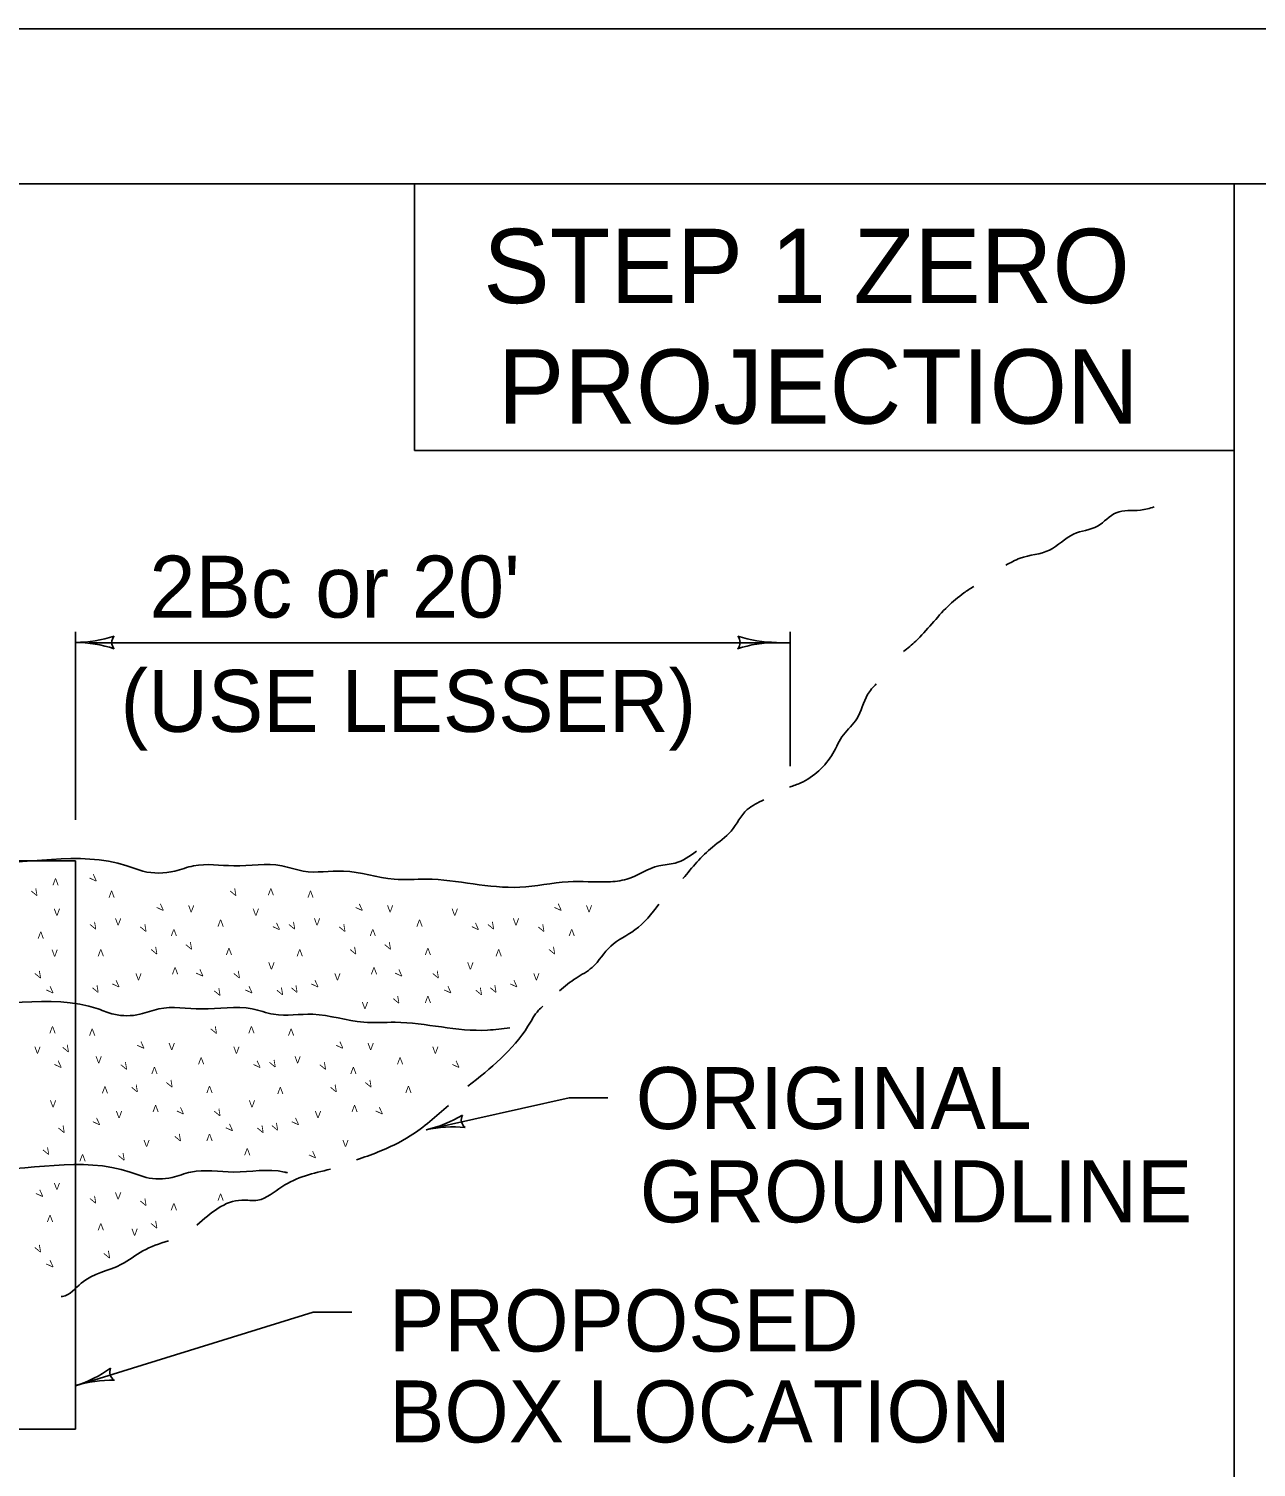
# Model space of a CAD drawing. Extents: x 997.6 to 1037, y 998.9 to 1023.1.
# Drawn here: x 1022.11 to 1026.071, y 1017.358 to 1022 of the extents above; entities that cross this region are included whole.
import ezdxf

# ---------------------------------------------------------------- set-up
doc = ezdxf.new("R2010")
doc.units = 0
for name, color, linetype in [('Level 1', 7, 'Continuous'), ('Level 10', 7, 'Continuous'), ('Level 11', 7, 'Continuous'), ('Level 14', 7, 'Continuous'), ('Level 5', 7, 'Continuous')]:
    doc.layers.add(name, color=color, linetype=linetype)

msp = doc.modelspace()

# ---------------------------------------------------------------- linework, layer by layer
at = {"layer": 'Level 1'}
for p, q in [((1022.2606, 1019.4468), (1022.2606, 1020.0543)), ((1024.567, 1019.6208), (1024.567, 1020.0543)), ((1022.3047, 1020.0183), (1024.567, 1020.0183)), ((1020.4273, 1019.3147), (1022.2606, 1019.3147)), ((1022.2606, 1019.3147), (1022.2606, 1017.4813)), ((1023.8539, 1018.5506), (1023.392, 1018.447)), ((1023.9789, 1018.5506), (1023.8539, 1018.5506)), ((1023.0275, 1017.858), (1022.2606, 1017.6213)), ((1023.1525, 1017.858), (1023.0275, 1017.858)), ((1022.2606, 1017.4813), (1020.4273, 1017.4813))]:
    msp.add_line(p, q, dxfattribs=at)
for centre, radius, start, end in [((1022.2606, 1020.4107), 0.3909, 269.9878, 270), ((1022.2606, 1020.4107), 0.3909, 270, 288.6688), ((1022.2606, 1019.6288), 0.3909, 71.3472, 89.9939), ((1022.4092, 1020.0197), 0.0313, 138.7746, 220.8913), ((1024.3743, 1020.0198), 0.0313, 318.7746, 40.8913), ((1024.5229, 1019.6288), 0.3909, 90, 108.6688), ((1024.5229, 1020.4107), 0.3909, 251.3472, 269.9939), ((1024.5229, 1019.6288), 0.3909, 89.9878, 90), ((1023.3065, 1018.8285), 0.3909, 282.6393, 301.3081), ((1023.5371, 1018.4795), 0.0313, 151.4139, 233.5306), ((1023.3065, 1018.8285), 0.3909, 282.6271, 282.6393), ((1023.4775, 1018.0655), 0.3909, 83.9865, 102.6332), ((1022.1453, 1017.9949), 0.3909, 287.15, 305.8188), ((1022.3759, 1017.2478), 0.3909, 88.4971, 107.1439), ((1022.4026, 1017.6651), 0.0313, 155.9246, 238.0413), ((1022.1453, 1017.9949), 0.3909, 287.1377, 287.15)]:
    msp.add_arc(centre, radius, start, end, dxfattribs=at)
for points in [[(1025.2634, 1020.2687), (1025.309, 1020.2915), (1025.404, 1020.3174), (1025.4817, 1020.3692), (1025.5593, 1020.3951), (1025.6198, 1020.4383), (1025.6974, 1020.4468), (1025.7423, 1020.4568)], [(1024.933, 1019.9902), (1024.9724, 1020.0239), (1025.076, 1020.1362), (1025.1278, 1020.1793), (1025.1595, 1020.2005)], [(1024.5654, 1019.553), (1024.6013, 1019.5665), (1024.7048, 1019.6614), (1024.7393, 1019.7218), (1024.7825, 1019.7737), (1024.8171, 1019.8513), (1024.8448, 1019.8865)], [(1024.2213, 1019.2576), (1024.3164, 1019.3593), (1024.3768, 1019.4112), (1024.4287, 1019.4802), (1024.4827, 1019.5117)], [(1018.059, 1019.3248), (1018.1367, 1019.3593), (1018.2316, 1019.3766), (1018.4215, 1019.3076), (1018.5941, 1019.2989), (1019.0602, 1019.2989), (1019.1378, 1019.2989), (1019.2759, 1019.2817), (1019.3795, 1019.2817), (1019.4313, 1019.2989), (1019.4831, 1019.2817), (1019.5608, 1019.2817), (1019.6298, 1019.2989), (1019.8369, 1019.3076), (1019.9492, 1019.3248), (1020.0268, 1019.3076), (1020.3117, 1019.3076), (1020.4153, 1019.3076), (1020.5447, 1019.3076), (1020.6224, 1019.3248), (1020.7433, 1019.3248), (1020.8037, 1019.3076), (1020.8554, 1019.3248), (1020.9245, 1019.3076), (1020.9763, 1019.3248), (1021.2956, 1019.3335), (1021.3905, 1019.3508), (1021.6495, 1019.3508), (1021.9343, 1019.3076), (1022.4263, 1019.2989), (1022.4781, 1019.2817), (1022.5816, 1019.2817), (1022.642, 1019.2989), (1022.7715, 1019.2989), (1022.9268, 1019.2989), (1022.9959, 1019.2817), (1023.1253, 1019.2817), (1023.2893, 1019.2558), (1023.3929, 1019.2558), (1023.695, 1019.2299), (1023.8504, 1019.2472), (1023.9798, 1019.2472), (1024.0403, 1019.2558), (1024.1438, 1019.2989), (1024.1956, 1019.3076), (1024.265, 1019.3462)], [(1023.8223, 1018.8959), (1023.8763, 1018.9364), (1023.9281, 1018.971), (1023.9885, 1019.04), (1024.0662, 1019.0918), (1024.1438, 1019.1748)], [(1018.6072, 1018.8372), (1018.9566, 1018.8372), (1019.0383, 1018.8372), (1019.1763, 1018.8199), (1019.2654, 1018.8199), (1019.3278, 1018.8407), (1019.39, 1018.8199), (1019.4492, 1018.8199), (1019.5169, 1018.8368), (1019.727, 1018.8457), (1019.8478, 1018.8642), (1019.9303, 1018.8458), (1020.2081, 1018.8458), (1020.3117, 1018.8458), (1020.434, 1018.8458), (1020.5118, 1018.8631), (1020.6488, 1018.8631), (1020.6986, 1018.8488), (1020.7493, 1018.8658), (1020.8183, 1018.8485), (1020.8613, 1018.8628), (1021.1853, 1018.8716), (1021.2811, 1018.889), (1021.5508, 1018.889), (1021.8362, 1018.8458), (1022.3338, 1018.837), (1022.385, 1018.8199), (1022.4689, 1018.8199), (1022.5293, 1018.8372), (1022.6679, 1018.8372), (1022.8313, 1018.8372), (1022.9003, 1018.8199), (1023.0268, 1018.8199), (1023.1908, 1018.794), (1023.2921, 1018.794), (1023.5906, 1018.7685), (1023.6624, 1018.7765)], [(1023.5274, 1018.5876), (1023.7209, 1018.7811), (1023.7554, 1018.8328), (1023.7691, 1018.8465)], [(1023.1681, 1018.3503), (1023.2376, 1018.3754), (1023.3412, 1018.4272), (1023.4643, 1018.5258)], [(1019.76, 1018.3162), (1019.8306, 1018.3192), (1019.9513, 1018.3377), (1020.0339, 1018.3193), (1020.3117, 1018.3193), (1020.4153, 1018.3193), (1020.5376, 1018.3193), (1020.6153, 1018.3366), (1020.7523, 1018.3366), (1020.8022, 1018.3223), (1020.8528, 1018.3393), (1020.9219, 1018.322), (1020.9649, 1018.3363), (1021.2889, 1018.3451), (1021.3847, 1018.3625), (1021.6544, 1018.3625), (1021.9398, 1018.3193), (1022.4373, 1018.3105), (1022.4886, 1018.2934), (1022.5725, 1018.2934), (1022.6329, 1018.3107), (1022.7715, 1018.3107), (1022.9348, 1018.3107), (1022.9452, 1018.3081)], [(1022.6526, 1018.1396), (1022.7974, 1018.2201), (1022.8492, 1018.2201), (1022.9268, 1018.2633), (1023.0834, 1018.3198)], [(1022.2146, 1017.9088), (1022.2191, 1017.9093), (1022.2795, 1017.9525), (1022.409, 1018.0129), (1022.4781, 1018.0561), (1022.5606, 1018.0891)]]:
    msp.add_spline(points, degree=3, dxfattribs=at)
at = {"layer": 'Level 10'}
for p, q in [((1007, 1021.5), (1035.5, 1021.5)), ((1023.355, 1021.4999), (1023.355, 1020.6387)), ((1026, 1021.5), (1026, 1005.3113)), ((1026, 1020.6387), (1023.355, 1020.6387))]:
    msp.add_line(p, q, dxfattribs=at)
at = {"layer": 'Level 11'}
msp.add_lwpolyline([(1007, 1000.5), (1035.5, 1000.5), (1035.5, 1021.5), (1007, 1021.5)], close=True, dxfattribs=at)
at = {"layer": 'Level 14'}
msp.add_line((1000, 1022), (1036, 1022), dxfattribs=at)

# ---------------------------------------------------------------- texts
at = {"layer": 'Level 1'}
for s, height, p in [('STEP 1 ZERO', 0.24, (1023.5768, 1021.1146)), ('PROJECTION', 0.24, (1023.624, 1020.7257)), ("2Bc or 20'", 0.2, (1022.4993, 1020.0998)), ('(USE LESSER)', 0.2, (1022.4061, 1019.7311)), ('ORIGINAL ', 0.2, (1024.069, 1018.4495)), ('GROUNDLINE', 0.2, (1024.0817, 1018.1484)), ('PROPOSED', 0.2, (1023.2726, 1017.7317)), ('BOX LOCATION', 0.2, (1023.2727, 1017.4382))]:
    msp.add_text(s, height=height, dxfattribs=at).set_placement(p)
at = {"layer": 'Level 5'}
for rotation, p in [(45, (1022.3211, 1019.2424)), (30, (1022.1278, 1019.1974)), (180, (1022.2064, 1019.2581)), (180, (1022.3873, 1019.2182)), (30, (1022.7698, 1019.1974)), (180, (1022.9013, 1019.2258)), (180, (1023.0293, 1019.2182)), (45, (1022.5375, 1019.1475)), (45, (1023.1795, 1019.1475)), (45, (1023.8215, 1019.1475)), (180, (1022.7391, 1019.1253)), (180, (1023.3811, 1019.1253)), (180, (1022.1587, 1019.0863)), (30, (1022.3176, 1019.0893)), (30, (1022.4799, 1019.0815)), (180, (1022.5883, 1019.0944)), (45, (1022.9124, 1019.0856)), (30, (1022.9596, 1019.0893)), (30, (1023.1219, 1019.0815)), (180, (1023.2303, 1019.0944)), (45, (1023.5544, 1019.0856)), (30, (1023.6016, 1019.0893)), (30, (1023.7639, 1019.0815)), (180, (1023.8723, 1019.0944)), (180, (1022.3525, 1019.0294)), (30, (1022.5147, 1019.0088)), (30, (1022.6268, 1019.0242)), (180, (1022.7661, 1019.0333)), (180, (1022.9945, 1019.0294)), (30, (1023.1567, 1019.0088)), (30, (1023.2688, 1019.0242)), (180, (1023.4081, 1019.0333)), (180, (1023.6365, 1019.0294)), (30, (1023.7987, 1019.0088)), (30, (1022.1394, 1018.9314)), (180, (1022.5922, 1018.9714)), (45, (1022.6651, 1018.9356)), (30, (1022.7814, 1018.9314)), (180, (1023.2342, 1018.9714)), (45, (1023.3071, 1018.9356)), (30, (1023.4234, 1018.9314)), (45, (1022.1815, 1018.8814)), (30, (1022.3253, 1018.8851)), (45, (1022.3945, 1018.9008)), (30, (1022.7186, 1018.8751)), (45, (1022.8235, 1018.8814)), (30, (1022.9206, 1018.8773)), (30, (1022.9673, 1018.8851)), (45, (1023.0365, 1018.9008)), (45, (1023.4655, 1018.8814)), (30, (1023.5626, 1018.8773)), (30, (1023.6093, 1018.8851)), (45, (1023.6785, 1018.9008)), (30, (1023.2958, 1018.8503)), (180, (1023.4081, 1018.8787)), (180, (1022.1966, 1018.781)), (180, (1022.3246, 1018.7733)), (30, (1022.7071, 1018.7526)), (180, (1022.8386, 1018.781)), (180, (1022.9666, 1018.7733)), (30, (1022.2295, 1018.6928)), (45, (1022.4748, 1018.7027)), (45, (1023.1168, 1018.7027)), (45, (1022.2077, 1018.6408)), (30, (1022.4172, 1018.6367)), (180, (1022.6763, 1018.6805)), (45, (1022.8497, 1018.6408)), (30, (1022.8968, 1018.6444)), (30, (1023.0592, 1018.6367)), (180, (1023.3183, 1018.6805)), (45, (1023.4917, 1018.6408)), (180, (1022.5256, 1018.6496)), (180, (1023.1676, 1018.6496)), (180, (1022.3658, 1018.5868)), (30, (1022.4519, 1018.5639)), (30, (1022.5641, 1018.5793)), (180, (1022.7033, 1018.5885)), (180, (1022.9318, 1018.5846)), (30, (1023.0939, 1018.5639)), (30, (1023.2061, 1018.5793)), (180, (1023.3453, 1018.5885)), (180, (1022.5294, 1018.5266)), (45, (1022.6023, 1018.4908)), (180, (1023.1714, 1018.5266)), (45, (1023.2443, 1018.4908)), (45, (1022.3318, 1018.456)), (30, (1022.7187, 1018.4866)), (45, (1022.9738, 1018.456)), (30, (1022.2158, 1018.4325)), (30, (1022.5911, 1018.4055)), (180, (1022.7033, 1018.4338)), (45, (1022.7608, 1018.4366)), (30, (1022.8578, 1018.4325)), (30, (1022.9046, 1018.4403)), (30, (1022.1658, 1018.3618)), (180, (1022.8251, 1018.3874)), (45, (1023.0288, 1018.349)), (180, (1022.2936, 1018.3682)), (30, (1022.4094, 1018.3436)), (45, (1022.1483, 1018.2243)), (180, (1022.7391, 1018.2409)), (30, (1022.3176, 1018.2048)), (30, (1022.4799, 1018.1971)), (180, (1022.5883, 1018.21)), (180, (1022.1886, 1018.172)), (30, (1022.5147, 1018.1243)), (180, (1022.3525, 1018.145)), (30, (1022.1394, 1018.047)), (30, (1022.3623, 1018.0277)), (45, (1022.1815, 1017.997))]:
    msp.add_text('V', height=0.0225, rotation=rotation, dxfattribs=at).set_placement(p)
for p in [(1022.6241, 1019.1493), (1023.2661, 1019.1493), (1023.9081, 1019.1493), (1022.1908, 1019.1377), (1022.3883, 1019.1067), (1022.8328, 1019.1377), (1023.0303, 1019.1067), (1023.4748, 1019.1377), (1023.6723, 1019.1067), (1022.1835, 1019.006), (1022.8831, 1018.9644), (1023.5251, 1018.9644), (1022.4541, 1018.9296), (1023.0961, 1018.9296), (1023.7381, 1018.9296), (1023.1849, 1018.8369), (1022.1281, 1018.6928), (1022.5613, 1018.7044), (1022.7701, 1018.6928), (1023.2033, 1018.7044), (1023.4121, 1018.6928), (1022.3256, 1018.6618), (1022.9676, 1018.6618), (1022.1783, 1018.5196), (1022.8203, 1018.5196), (1022.3913, 1018.4848), (1023.0333, 1018.4848), (1022.4802, 1018.3921), (1023.1222, 1018.3921), (1022.1908, 1018.2533), (1022.3883, 1018.2223), (1022.4415, 1018.1053)]:
    msp.add_text('V', height=0.0225, dxfattribs=at).set_placement(p)

doc.saveas('drawing.dxf')
